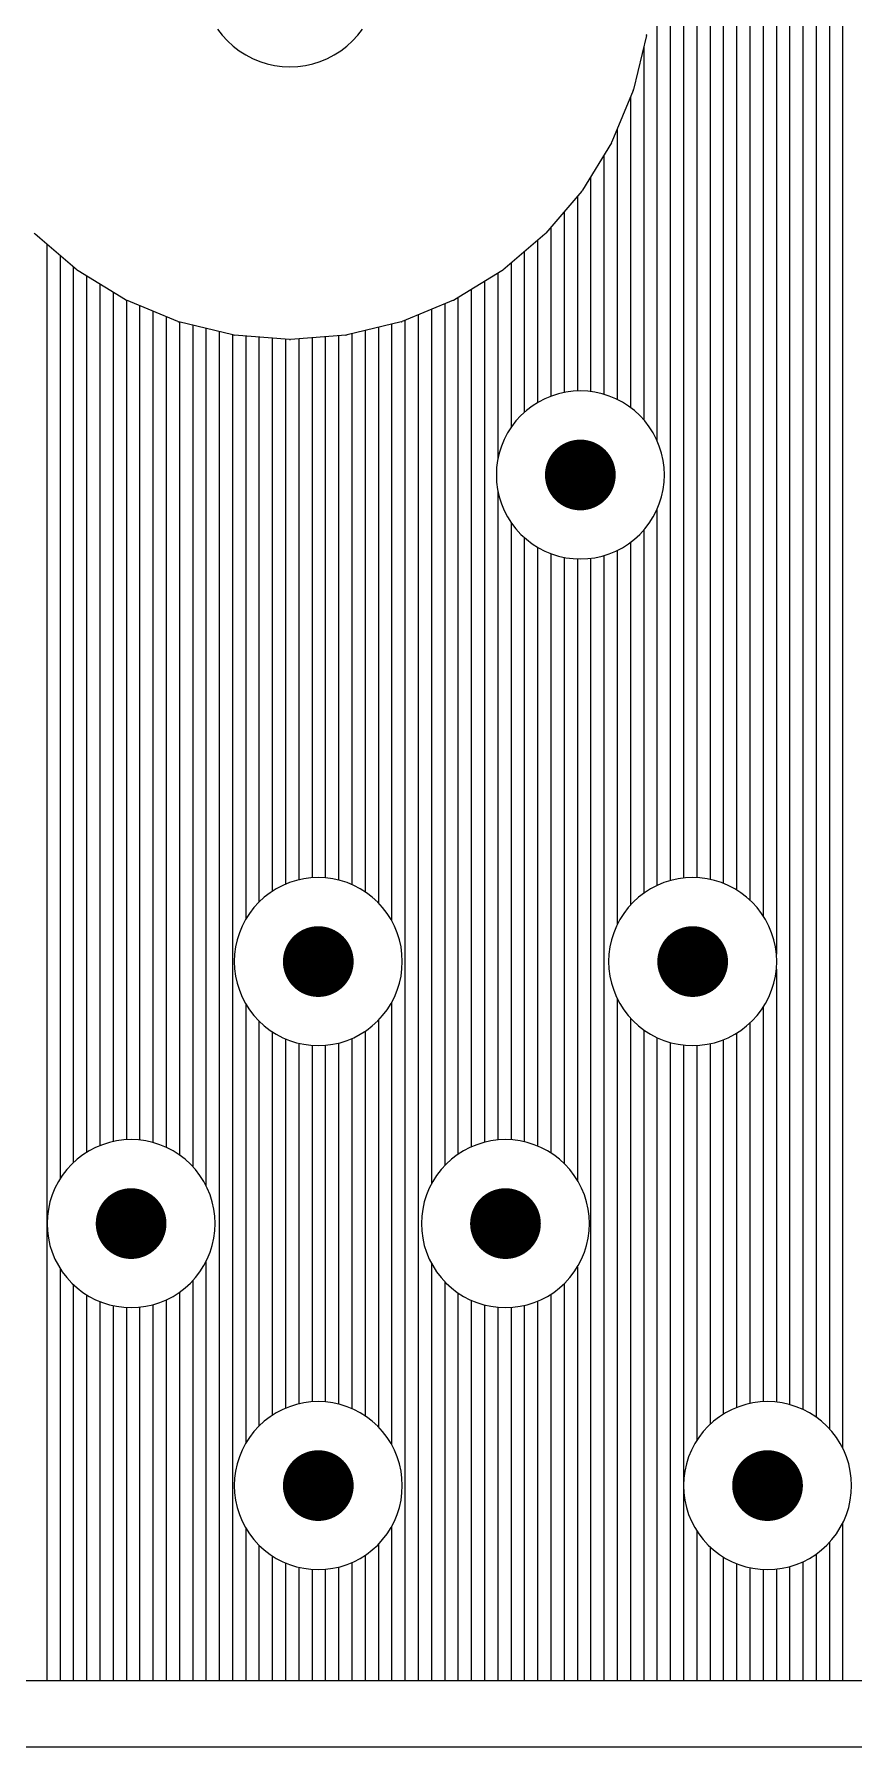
# Model space of a CAD drawing. Extents: x 295 to 953, y 10 to 290.
# Drawn here: x 613.2 to 654.5, y 80.1 to 166.4 of the extents above; entities that cross this region are included whole.
import ezdxf

# ---------------------------------------------------------------- set-up
doc = ezdxf.new("R2010")
doc.units = 0
doc.header["$LTSCALE"] = 5
doc.header["$MEASUREMENT"] = 0
doc.layers.get('0').update_dxf_attribs({"linetype": 'CONTINUOUS', "lineweight": 25})
doc.layers.add('ART003_PHO', color=3, linetype='CONTINUOUS')

msp = doc.modelspace()

# ---------------------------------------------------------------- linework, layer by layer
at = {"const_width": 1.782}
for points in [[(640.743, 145.06, 1), (640.743, 143.278, 1)], [(627.541, 120.543, 1), (627.541, 118.761, 1)], [(646.401, 120.543, 1), (646.401, 118.761, 1)], [(618.112, 107.341, 1), (618.112, 105.559, 1)], [(636.971, 107.341, 1), (636.971, 105.559, 1)], [(627.541, 94.14, 1), (627.541, 92.358, 1)], [(650.173, 94.14, 1), (650.173, 92.358, 1)]]:
    msp.add_lwpolyline(points, format="xyb", close=True, dxfattribs=at)
at = {"layer": 'ART003_PHO', "color": 7}
for p, q in [((652.621, 254.95), (652.621, 96.701)), ((653.289, 254.95), (653.289, 96.112)), ((644.602, 200.552), (644.602, 145.907)), ((651.953, 200.519), (651.953, 97.088)), ((645.27, 199.665), (645.27, 123.73)), ((651.284, 199.646), (651.284, 97.332)), ((645.938, 199.113), (645.938, 123.859)), ((646.607, 198.749), (646.607, 123.879)), ((647.275, 198.524), (647.275, 123.793)), ((649.28, 198.519), (649.28, 122.754)), ((649.948, 198.741), (649.948, 121.96)), ((650.616, 199.1), (650.616, 120.029)), ((647.943, 198.415), (647.943, 123.593)), ((648.611, 198.414), (648.611, 123.261)), ((653.957, 195.031), (653.957, 95.143)), ((622.466, 166.636), (622.703, 166.328)), ((629.528, 166.328), (629.765, 166.636)), ((622.703, 166.328), (622.965, 166.041)), ((622.965, 166.041), (623.252, 165.779)), ((623.252, 165.779), (623.56, 165.542)), ((628.671, 165.542), (628.979, 165.779)), ((628.979, 165.779), (629.266, 166.041)), ((629.266, 166.041), (629.528, 166.328)), ((644.077, 166.317), (643.425, 163.598)), ((643.934, 165.719), (643.934, 146.95)), ((644.077, 166.317), (644.083, 166.346)), ((644.083, 166.346), (644.086, 166.375)), ((623.56, 165.542), (623.888, 165.333)), ((623.888, 165.333), (624.233, 165.154)), ((624.233, 165.154), (624.592, 165.005)), ((624.592, 165.005), (624.963, 164.888)), ((624.963, 164.888), (625.342, 164.804)), ((625.342, 164.804), (625.727, 164.753)), ((626.504, 164.753), (626.889, 164.804)), ((626.889, 164.804), (627.269, 164.888)), ((627.269, 164.888), (627.639, 165.005)), ((627.639, 165.005), (627.998, 165.154)), ((627.998, 165.154), (628.343, 165.333)), ((628.343, 165.333), (628.671, 165.542)), ((625.727, 164.753), (626.116, 164.736)), ((626.116, 164.736), (626.504, 164.753)), ((643.407, 163.543), (642.336, 160.959)), ((643.265, 163.202), (643.265, 147.568)), ((643.407, 163.543), (643.417, 163.57)), ((643.417, 163.57), (643.425, 163.598)), ((642.597, 161.589), (642.597, 147.974)), ((642.31, 160.907), (640.849, 158.523)), ((642.31, 160.907), (642.324, 160.933)), ((642.324, 160.933), (642.336, 160.959)), ((641.929, 160.286), (641.929, 148.232)), ((641.261, 159.195), (641.261, 148.37)), ((640.815, 158.476), (638.999, 156.35)), ((640.592, 158.216), (640.592, 148.399)), ((640.815, 158.476), (640.833, 158.499)), ((640.833, 158.499), (640.849, 158.523)), ((639.924, 157.433), (639.924, 148.322)), ((613.233, 156.35), (613.252, 156.328)), ((613.252, 156.328), (613.274, 156.308)), ((615.4, 154.492), (613.274, 156.308)), ((638.957, 156.308), (636.831, 154.492)), ((638.957, 156.308), (638.979, 156.328)), ((638.979, 156.328), (638.999, 156.35)), ((639.256, 156.651), (639.256, 148.132)), ((613.862, 155.806), (613.862, 83.433)), ((637.919, 155.422), (637.919, 147.322)), ((638.588, 155.993), (638.588, 147.812)), ((614.531, 155.235), (614.531, 108.706)), ((615.199, 154.664), (615.199, 109.521)), ((615.4, 154.492), (615.423, 154.474)), ((615.423, 154.474), (615.447, 154.458)), ((617.832, 152.997), (615.447, 154.458)), ((636.784, 154.458), (634.4, 152.997)), ((636.784, 154.458), (636.808, 154.474)), ((636.808, 154.474), (636.831, 154.492)), ((637.251, 154.851), (637.251, 146.561)), ((615.867, 154.201), (615.867, 110.038)), ((616.535, 153.791), (616.535, 110.378)), ((635.915, 153.925), (635.915, 110.549)), ((636.583, 154.335), (636.583, 144.948)), ((617.204, 153.382), (617.204, 110.584)), ((617.832, 152.997), (617.857, 152.983)), ((617.857, 152.983), (617.883, 152.971)), ((617.872, 152.976), (617.872, 110.676)), ((620.467, 151.901), (617.883, 152.971)), ((634.348, 152.971), (631.764, 151.901)), ((633.91, 152.789), (633.91, 109.373)), ((634.348, 152.971), (634.374, 152.983)), ((634.374, 152.983), (634.4, 152.997)), ((634.578, 153.106), (634.578, 109.941)), ((635.246, 153.516), (635.246, 110.315)), ((618.54, 152.699), (618.54, 110.661)), ((619.208, 152.422), (619.208, 110.538)), ((619.877, 152.145), (619.877, 110.297)), ((620.467, 151.901), (620.494, 151.89)), ((620.494, 151.89), (620.522, 151.883)), ((623.241, 151.23), (620.522, 151.883)), ((620.545, 151.877), (620.545, 109.913)), ((631.709, 151.883), (628.99, 151.23)), ((631.709, 151.883), (631.737, 151.89)), ((631.737, 151.89), (631.764, 151.901)), ((631.905, 151.959), (631.905, 83.433)), ((632.573, 152.236), (632.573, 83.433)), ((633.242, 152.513), (633.242, 108.451)), ((621.213, 151.717), (621.213, 109.33)), ((621.881, 151.556), (621.881, 108.374)), ((622.55, 151.396), (622.55, 83.433)), ((623.218, 151.235), (623.218, 83.433)), ((623.241, 151.23), (623.27, 151.224)), ((623.27, 151.224), (623.299, 151.221)), ((626.087, 151.001), (623.299, 151.221)), ((623.886, 151.174), (623.886, 121.786)), ((624.554, 151.122), (624.554, 122.65)), ((625.223, 151.069), (625.223, 123.192)), ((625.891, 151.017), (625.891, 123.549)), ((626.087, 151.001), (626.116, 151)), ((626.116, 151), (626.145, 151.001)), ((628.932, 151.221), (626.145, 151.001)), ((626.559, 151.034), (626.559, 123.769)), ((627.227, 151.087), (627.227, 123.872)), ((627.896, 151.139), (627.896, 123.869)), ((628.564, 151.192), (628.564, 123.759)), ((628.932, 151.221), (628.961, 151.224)), ((628.961, 151.224), (628.99, 151.23)), ((629.232, 151.288), (629.232, 123.532)), ((629.9, 151.448), (629.9, 123.166)), ((630.569, 151.609), (630.569, 122.609)), ((631.237, 151.769), (631.237, 121.714)), ((638.315, 147.636), (638.022, 147.411)), ((638.315, 147.636), (638.022, 147.411)), ((638.627, 147.834), (638.315, 147.636)), ((638.627, 147.834), (638.315, 147.636)), ((638.954, 148.005), (638.627, 147.834)), ((638.954, 148.005), (638.627, 147.834)), ((639.295, 148.146), (638.954, 148.005)), ((639.295, 148.146), (638.954, 148.005)), ((639.648, 148.257), (639.295, 148.146)), ((639.648, 148.257), (639.295, 148.146)), ((640.008, 148.337), (639.648, 148.257)), ((640.008, 148.337), (639.648, 148.257)), ((640.374, 148.385), (640.008, 148.337)), ((640.374, 148.385), (640.008, 148.337)), ((640.743, 148.402), (640.374, 148.385)), ((640.743, 148.402), (640.374, 148.385)), ((641.112, 148.385), (640.743, 148.402)), ((641.112, 148.385), (640.743, 148.402)), ((641.478, 148.337), (641.112, 148.385)), ((641.478, 148.337), (641.112, 148.385)), ((641.838, 148.257), (641.478, 148.337)), ((641.838, 148.257), (641.478, 148.337)), ((642.19, 148.146), (641.838, 148.257)), ((642.19, 148.146), (641.838, 148.257)), ((642.532, 148.005), (642.19, 148.146)), ((642.532, 148.005), (642.19, 148.146)), ((642.859, 147.834), (642.532, 148.005)), ((642.859, 147.834), (642.532, 148.005)), ((643.17, 147.636), (642.859, 147.834)), ((643.17, 147.636), (642.859, 147.834)), ((643.463, 147.411), (643.17, 147.636)), ((643.463, 147.411), (643.17, 147.636)), ((637.501, 146.89), (637.276, 146.597)), ((637.501, 146.89), (637.276, 146.597)), ((637.75, 147.162), (637.501, 146.89)), ((637.75, 147.162), (637.501, 146.89)), ((638.022, 147.411), (637.75, 147.162)), ((638.022, 147.411), (637.75, 147.162)), ((643.736, 147.162), (643.463, 147.411)), ((643.736, 147.162), (643.463, 147.411)), ((643.985, 146.89), (643.736, 147.162)), ((643.985, 146.89), (643.736, 147.162)), ((644.21, 146.597), (643.985, 146.89)), ((644.21, 146.597), (643.985, 146.89)), ((636.907, 145.958), (636.766, 145.617)), ((636.907, 145.958), (636.766, 145.617)), ((637.078, 146.285), (636.907, 145.958)), ((637.078, 146.285), (636.907, 145.958)), ((637.276, 146.597), (637.078, 146.285)), ((637.276, 146.597), (637.078, 146.285)), ((644.408, 146.285), (644.21, 146.597)), ((644.408, 146.285), (644.21, 146.597)), ((644.579, 145.958), (644.408, 146.285)), ((644.579, 145.958), (644.408, 146.285)), ((644.72, 145.617), (644.579, 145.958)), ((644.72, 145.617), (644.579, 145.958)), ((636.655, 145.265), (636.575, 144.904)), ((636.655, 145.265), (636.575, 144.904)), ((636.766, 145.617), (636.655, 145.265)), ((636.766, 145.617), (636.655, 145.265)), ((644.831, 145.265), (644.72, 145.617)), ((644.831, 145.265), (644.72, 145.617)), ((644.911, 144.904), (644.831, 145.265)), ((644.911, 144.904), (644.831, 145.265)), ((636.527, 144.538), (636.511, 144.169)), ((636.527, 144.538), (636.511, 144.169)), ((636.511, 144.169), (636.527, 143.8)), ((636.511, 144.169), (636.527, 143.8)), ((636.575, 144.904), (636.527, 144.538)), ((636.575, 144.904), (636.527, 144.538)), ((644.959, 144.538), (644.911, 144.904)), ((644.959, 144.538), (644.911, 144.904)), ((644.975, 144.169), (644.959, 144.538)), ((644.975, 144.169), (644.959, 144.538)), ((644.959, 143.8), (644.975, 144.169)), ((644.959, 143.8), (644.975, 144.169)), ((636.527, 143.8), (636.575, 143.434)), ((636.527, 143.8), (636.575, 143.434)), ((636.575, 143.434), (636.655, 143.074)), ((636.575, 143.434), (636.655, 143.074)), ((636.583, 143.39), (636.583, 110.665)), ((644.831, 143.074), (644.911, 143.434)), ((644.831, 143.074), (644.911, 143.434)), ((644.911, 143.434), (644.959, 143.8)), ((644.911, 143.434), (644.959, 143.8)), ((636.655, 143.074), (636.766, 142.722)), ((636.655, 143.074), (636.766, 142.722)), ((636.766, 142.722), (636.907, 142.381)), ((636.766, 142.722), (636.907, 142.381)), ((636.907, 142.381), (637.078, 142.053)), ((636.907, 142.381), (637.078, 142.053)), ((644.408, 142.053), (644.579, 142.381)), ((644.408, 142.053), (644.579, 142.381)), ((644.579, 142.381), (644.72, 142.722)), ((644.579, 142.381), (644.72, 142.722)), ((644.602, 142.431), (644.602, 123.483)), ((644.72, 142.722), (644.831, 143.074)), ((644.72, 142.722), (644.831, 143.074)), ((637.078, 142.053), (637.276, 141.742)), ((637.078, 142.053), (637.276, 141.742)), ((637.251, 141.778), (637.251, 110.673)), ((637.276, 141.742), (637.501, 141.449)), ((637.276, 141.742), (637.501, 141.449)), ((643.985, 141.449), (644.21, 141.742)), ((643.985, 141.449), (644.21, 141.742)), ((644.21, 141.742), (644.408, 142.053)), ((644.21, 141.742), (644.408, 142.053)), ((637.501, 141.449), (637.75, 141.176)), ((637.501, 141.449), (637.75, 141.176)), ((637.75, 141.176), (638.022, 140.927)), ((637.75, 141.176), (638.022, 140.927)), ((637.919, 141.016), (637.919, 110.575)), ((638.022, 140.927), (638.315, 140.702)), ((638.022, 140.927), (638.315, 140.702)), ((638.315, 140.702), (638.627, 140.504)), ((638.315, 140.702), (638.627, 140.504)), ((642.859, 140.504), (643.17, 140.702)), ((642.859, 140.504), (643.17, 140.702)), ((643.17, 140.702), (643.463, 140.927)), ((643.17, 140.702), (643.463, 140.927)), ((643.265, 140.771), (643.265, 122.495)), ((643.463, 140.927), (643.736, 141.176)), ((643.463, 140.927), (643.736, 141.176)), ((643.736, 141.176), (643.985, 141.449)), ((643.736, 141.176), (643.985, 141.449)), ((643.934, 141.389), (643.934, 123.091)), ((638.588, 140.527), (638.588, 110.362)), ((638.627, 140.504), (638.954, 140.333)), ((638.627, 140.504), (638.954, 140.333)), ((638.954, 140.333), (639.295, 140.192)), ((638.954, 140.333), (639.295, 140.192)), ((639.256, 140.207), (639.256, 110.013)), ((639.295, 140.192), (639.648, 140.081)), ((639.295, 140.192), (639.648, 140.081)), ((639.648, 140.081), (640.008, 140.001)), ((639.648, 140.081), (640.008, 140.001)), ((639.924, 140.017), (639.924, 109.482)), ((640.008, 140.001), (640.374, 139.953)), ((640.008, 140.001), (640.374, 139.953)), ((640.374, 139.953), (640.743, 139.937)), ((640.374, 139.953), (640.743, 139.937)), ((640.592, 139.94), (640.592, 108.641)), ((640.743, 139.937), (641.112, 139.953)), ((640.743, 139.937), (641.112, 139.953)), ((641.112, 139.953), (641.478, 140.001)), ((641.112, 139.953), (641.478, 140.001)), ((641.261, 139.969), (641.261, 83.433)), ((641.478, 140.001), (641.838, 140.081)), ((641.478, 140.001), (641.838, 140.081)), ((641.838, 140.081), (642.19, 140.192)), ((641.838, 140.081), (642.19, 140.192)), ((641.929, 140.106), (641.929, 83.433)), ((642.19, 140.192), (642.532, 140.333)), ((642.19, 140.192), (642.532, 140.333)), ((642.532, 140.333), (642.859, 140.504)), ((642.532, 140.333), (642.859, 140.504)), ((642.597, 140.365), (642.597, 121.508)), ((625.753, 123.488), (625.425, 123.317)), ((625.753, 123.488), (625.425, 123.317)), ((626.094, 123.629), (625.753, 123.488)), ((626.094, 123.629), (625.753, 123.488)), ((626.446, 123.74), (626.094, 123.629)), ((626.446, 123.74), (626.094, 123.629)), ((626.806, 123.82), (626.446, 123.74)), ((626.806, 123.82), (626.446, 123.74)), ((627.172, 123.868), (626.806, 123.82)), ((627.172, 123.868), (626.806, 123.82)), ((627.541, 123.884), (627.172, 123.868)), ((627.541, 123.884), (627.172, 123.868)), ((627.91, 123.868), (627.541, 123.884)), ((627.91, 123.868), (627.541, 123.884)), ((628.276, 123.82), (627.91, 123.868)), ((628.276, 123.82), (627.91, 123.868)), ((628.637, 123.74), (628.276, 123.82)), ((628.637, 123.74), (628.276, 123.82)), ((628.989, 123.629), (628.637, 123.74)), ((628.989, 123.629), (628.637, 123.74)), ((629.33, 123.488), (628.989, 123.629)), ((629.33, 123.488), (628.989, 123.629)), ((629.657, 123.317), (629.33, 123.488)), ((629.657, 123.317), (629.33, 123.488)), ((644.612, 123.488), (644.285, 123.317)), ((644.612, 123.488), (644.285, 123.317)), ((644.953, 123.629), (644.612, 123.488)), ((644.953, 123.629), (644.612, 123.488)), ((645.305, 123.74), (644.953, 123.629)), ((645.305, 123.74), (644.953, 123.629)), ((645.666, 123.82), (645.305, 123.74)), ((645.666, 123.82), (645.305, 123.74)), ((646.032, 123.868), (645.666, 123.82)), ((646.032, 123.868), (645.666, 123.82)), ((646.401, 123.884), (646.032, 123.868)), ((646.401, 123.884), (646.032, 123.868)), ((646.77, 123.868), (646.401, 123.884)), ((646.77, 123.868), (646.401, 123.884)), ((647.136, 123.82), (646.77, 123.868)), ((647.136, 123.82), (646.77, 123.868)), ((647.496, 123.74), (647.136, 123.82)), ((647.496, 123.74), (647.136, 123.82)), ((647.848, 123.629), (647.496, 123.74)), ((647.848, 123.629), (647.496, 123.74)), ((648.189, 123.488), (647.848, 123.629)), ((648.189, 123.488), (647.848, 123.629)), ((648.517, 123.317), (648.189, 123.488)), ((648.517, 123.317), (648.189, 123.488)), ((624.549, 122.645), (624.299, 122.372)), ((624.549, 122.645), (624.299, 122.372)), ((624.821, 122.894), (624.549, 122.645)), ((624.821, 122.894), (624.549, 122.645)), ((625.114, 123.119), (624.821, 122.894)), ((625.114, 123.119), (624.821, 122.894)), ((625.425, 123.317), (625.114, 123.119)), ((625.425, 123.317), (625.114, 123.119)), ((629.969, 123.119), (629.657, 123.317)), ((629.969, 123.119), (629.657, 123.317)), ((630.262, 122.894), (629.969, 123.119)), ((630.262, 122.894), (629.969, 123.119)), ((630.534, 122.645), (630.262, 122.894)), ((630.534, 122.645), (630.262, 122.894)), ((630.783, 122.372), (630.534, 122.645)), ((630.783, 122.372), (630.534, 122.645)), ((643.408, 122.645), (643.159, 122.372)), ((643.408, 122.645), (643.159, 122.372)), ((643.68, 122.894), (643.408, 122.645)), ((643.68, 122.894), (643.408, 122.645)), ((643.973, 123.119), (643.68, 122.894)), ((643.973, 123.119), (643.68, 122.894)), ((644.285, 123.317), (643.973, 123.119)), ((644.285, 123.317), (643.973, 123.119)), ((648.828, 123.119), (648.517, 123.317)), ((648.828, 123.119), (648.517, 123.317)), ((649.121, 122.894), (648.828, 123.119)), ((649.121, 122.894), (648.828, 123.119)), ((649.393, 122.645), (649.121, 122.894)), ((649.393, 122.645), (649.121, 122.894)), ((649.643, 122.372), (649.393, 122.645)), ((649.643, 122.372), (649.393, 122.645)), ((623.876, 121.768), (623.705, 121.44)), ((623.876, 121.768), (623.705, 121.44)), ((624.074, 122.079), (623.876, 121.768)), ((624.074, 122.079), (623.876, 121.768)), ((624.299, 122.372), (624.074, 122.079)), ((624.299, 122.372), (624.074, 122.079)), ((631.008, 122.079), (630.783, 122.372)), ((631.008, 122.079), (630.783, 122.372)), ((631.207, 121.768), (631.008, 122.079)), ((631.207, 121.768), (631.008, 122.079)), ((631.377, 121.44), (631.207, 121.768)), ((631.377, 121.44), (631.207, 121.768)), ((642.735, 121.768), (642.565, 121.44)), ((642.735, 121.768), (642.565, 121.44)), ((642.934, 122.079), (642.735, 121.768)), ((642.934, 122.079), (642.735, 121.768)), ((643.159, 122.372), (642.934, 122.079)), ((643.159, 122.372), (642.934, 122.079)), ((649.868, 122.079), (649.643, 122.372)), ((649.868, 122.079), (649.643, 122.372)), ((650.066, 121.768), (649.868, 122.079)), ((650.066, 121.768), (649.868, 122.079)), ((650.237, 121.44), (650.066, 121.768)), ((650.237, 121.44), (650.066, 121.768)), ((623.564, 121.099), (623.453, 120.747)), ((623.564, 121.099), (623.453, 120.747)), ((623.705, 121.44), (623.564, 121.099)), ((623.705, 121.44), (623.564, 121.099)), ((631.518, 121.099), (631.377, 121.44)), ((631.518, 121.099), (631.377, 121.44)), ((631.629, 120.747), (631.518, 121.099)), ((631.629, 120.747), (631.518, 121.099)), ((642.424, 121.099), (642.313, 120.747)), ((642.424, 121.099), (642.313, 120.747)), ((642.565, 121.44), (642.424, 121.099)), ((642.565, 121.44), (642.424, 121.099)), ((650.378, 121.099), (650.237, 121.44)), ((650.378, 121.099), (650.237, 121.44)), ((650.489, 120.747), (650.378, 121.099)), ((650.489, 120.747), (650.378, 121.099)), ((623.325, 120.021), (623.309, 119.652)), ((623.325, 120.021), (623.309, 119.652)), ((623.373, 120.387), (623.325, 120.021)), ((623.373, 120.387), (623.325, 120.021)), ((623.453, 120.747), (623.373, 120.387)), ((623.453, 120.747), (623.373, 120.387)), ((631.709, 120.387), (631.629, 120.747)), ((631.709, 120.387), (631.629, 120.747)), ((631.757, 120.021), (631.709, 120.387)), ((631.757, 120.021), (631.709, 120.387)), ((631.774, 119.652), (631.757, 120.021)), ((631.774, 119.652), (631.757, 120.021)), ((642.185, 120.021), (642.168, 119.652)), ((642.185, 120.021), (642.168, 119.652)), ((642.233, 120.387), (642.185, 120.021)), ((642.233, 120.387), (642.185, 120.021)), ((642.313, 120.747), (642.233, 120.387)), ((642.313, 120.747), (642.233, 120.387)), ((650.569, 120.387), (650.489, 120.747)), ((650.569, 120.387), (650.489, 120.747)), ((650.617, 120.021), (650.569, 120.387)), ((650.617, 120.021), (650.569, 120.387)), ((650.633, 119.652), (650.617, 120.021)), ((650.633, 119.652), (650.617, 120.021)), ((623.309, 119.652), (623.325, 119.283)), ((623.309, 119.652), (623.325, 119.283)), ((623.325, 119.283), (623.373, 118.917)), ((623.325, 119.283), (623.373, 118.917)), ((631.709, 118.917), (631.757, 119.283)), ((631.709, 118.917), (631.757, 119.283)), ((631.757, 119.283), (631.774, 119.652)), ((631.757, 119.283), (631.774, 119.652)), ((642.168, 119.652), (642.185, 119.283)), ((642.168, 119.652), (642.185, 119.283)), ((642.185, 119.283), (642.233, 118.917)), ((642.185, 119.283), (642.233, 118.917)), ((650.569, 118.917), (650.617, 119.283)), ((650.569, 118.917), (650.617, 119.283)), ((650.616, 119.274), (650.616, 97.458)), ((650.617, 119.283), (650.633, 119.652)), ((650.617, 119.283), (650.633, 119.652)), ((623.373, 118.917), (623.453, 118.556)), ((623.373, 118.917), (623.453, 118.556)), ((623.453, 118.556), (623.564, 118.204)), ((623.453, 118.556), (623.564, 118.204)), ((631.518, 118.204), (631.629, 118.556)), ((631.518, 118.204), (631.629, 118.556)), ((631.629, 118.556), (631.709, 118.917)), ((631.629, 118.556), (631.709, 118.917)), ((642.233, 118.917), (642.313, 118.556)), ((642.233, 118.917), (642.313, 118.556)), ((642.313, 118.556), (642.424, 118.204)), ((642.313, 118.556), (642.424, 118.204)), ((650.378, 118.204), (650.489, 118.556)), ((650.378, 118.204), (650.489, 118.556)), ((650.489, 118.556), (650.569, 118.917)), ((650.489, 118.556), (650.569, 118.917)), ((623.564, 118.204), (623.705, 117.863)), ((623.564, 118.204), (623.705, 117.863)), ((623.705, 117.863), (623.876, 117.536)), ((623.705, 117.863), (623.876, 117.536)), ((623.876, 117.536), (624.074, 117.224)), ((623.876, 117.536), (624.074, 117.224)), ((623.886, 117.518), (623.886, 95.382)), ((631.008, 117.224), (631.207, 117.536)), ((631.008, 117.224), (631.207, 117.536)), ((631.207, 117.536), (631.377, 117.863)), ((631.207, 117.536), (631.377, 117.863)), ((631.237, 117.589), (631.237, 95.311)), ((631.377, 117.863), (631.518, 118.204)), ((631.377, 117.863), (631.518, 118.204)), ((642.424, 118.204), (642.565, 117.863)), ((642.424, 118.204), (642.565, 117.863)), ((642.565, 117.863), (642.735, 117.536)), ((642.565, 117.863), (642.735, 117.536)), ((642.597, 117.796), (642.597, 83.433)), ((642.735, 117.536), (642.934, 117.224)), ((642.735, 117.536), (642.934, 117.224)), ((649.868, 117.224), (650.066, 117.536)), ((649.868, 117.224), (650.066, 117.536)), ((650.066, 117.536), (650.237, 117.863)), ((650.066, 117.536), (650.237, 117.863)), ((650.237, 117.863), (650.378, 118.204)), ((650.237, 117.863), (650.378, 118.204)), ((624.074, 117.224), (624.299, 116.931)), ((624.074, 117.224), (624.299, 116.931)), ((624.299, 116.931), (624.549, 116.659)), ((624.299, 116.931), (624.549, 116.659)), ((624.549, 116.659), (624.821, 116.41)), ((624.549, 116.659), (624.821, 116.41)), ((624.554, 116.653), (624.554, 96.247)), ((630.262, 116.41), (630.534, 116.659)), ((630.262, 116.41), (630.534, 116.659)), ((630.534, 116.659), (630.783, 116.931)), ((630.534, 116.659), (630.783, 116.931)), ((630.569, 116.694), (630.569, 96.206)), ((630.783, 116.931), (631.008, 117.224)), ((630.783, 116.931), (631.008, 117.224)), ((642.934, 117.224), (643.159, 116.931)), ((642.934, 117.224), (643.159, 116.931)), ((643.159, 116.931), (643.408, 116.659)), ((643.159, 116.931), (643.408, 116.659)), ((643.265, 116.809), (643.265, 83.433)), ((643.408, 116.659), (643.68, 116.41)), ((643.408, 116.659), (643.68, 116.41)), ((649.121, 116.41), (649.393, 116.659)), ((649.121, 116.41), (649.393, 116.659)), ((649.28, 116.55), (649.28, 97.386)), ((649.393, 116.659), (649.643, 116.931)), ((649.393, 116.659), (649.643, 116.931)), ((649.643, 116.931), (649.868, 117.224)), ((649.643, 116.931), (649.868, 117.224)), ((649.948, 117.343), (649.948, 97.475)), ((624.821, 116.41), (625.114, 116.185)), ((624.821, 116.41), (625.114, 116.185)), ((625.114, 116.185), (625.425, 115.987)), ((625.114, 116.185), (625.425, 115.987)), ((625.223, 116.111), (625.223, 96.789)), ((625.425, 115.987), (625.753, 115.816)), ((625.425, 115.987), (625.753, 115.816)), ((625.753, 115.816), (626.094, 115.675)), ((625.753, 115.816), (626.094, 115.675)), ((625.891, 115.755), (625.891, 97.146)), ((626.094, 115.675), (626.446, 115.564)), ((626.094, 115.675), (626.446, 115.564)), ((628.637, 115.564), (628.989, 115.675)), ((628.637, 115.564), (628.989, 115.675)), ((628.989, 115.675), (629.33, 115.816)), ((628.989, 115.675), (629.33, 115.816)), ((629.232, 115.772), (629.232, 97.128)), ((629.33, 115.816), (629.657, 115.987)), ((629.33, 115.816), (629.657, 115.987)), ((629.657, 115.987), (629.969, 116.185)), ((629.657, 115.987), (629.969, 116.185)), ((629.9, 116.138), (629.9, 96.762)), ((629.969, 116.185), (630.262, 116.41)), ((629.969, 116.185), (630.262, 116.41)), ((643.68, 116.41), (643.973, 116.185)), ((643.68, 116.41), (643.973, 116.185)), ((643.934, 116.213), (643.934, 83.433)), ((643.973, 116.185), (644.285, 115.987)), ((643.973, 116.185), (644.285, 115.987)), ((644.285, 115.987), (644.612, 115.816)), ((644.285, 115.987), (644.612, 115.816)), ((644.602, 115.821), (644.602, 83.433)), ((644.612, 115.816), (644.953, 115.675)), ((644.612, 115.816), (644.953, 115.675)), ((644.953, 115.675), (645.305, 115.564)), ((644.953, 115.675), (645.305, 115.564)), ((647.496, 115.564), (647.848, 115.675)), ((647.496, 115.564), (647.848, 115.675)), ((647.848, 115.675), (648.189, 115.816)), ((647.848, 115.675), (648.189, 115.816)), ((647.943, 115.711), (647.943, 96.846)), ((648.189, 115.816), (648.517, 115.987)), ((648.189, 115.816), (648.517, 115.987)), ((648.517, 115.987), (648.828, 116.185)), ((648.517, 115.987), (648.828, 116.185)), ((648.611, 116.043), (648.611, 97.182)), ((648.828, 116.185), (649.121, 116.41)), ((648.828, 116.185), (649.121, 116.41)), ((626.446, 115.564), (626.806, 115.484)), ((626.446, 115.564), (626.806, 115.484)), ((626.559, 115.535), (626.559, 97.365)), ((626.806, 115.484), (627.172, 115.436)), ((626.806, 115.484), (627.172, 115.436)), ((627.172, 115.436), (627.541, 115.42)), ((627.172, 115.436), (627.541, 115.42)), ((627.227, 115.431), (627.227, 97.469)), ((627.541, 115.42), (627.91, 115.436)), ((627.541, 115.42), (627.91, 115.436)), ((627.896, 115.434), (627.896, 97.466)), ((627.91, 115.436), (628.276, 115.484)), ((627.91, 115.436), (628.276, 115.484)), ((628.276, 115.484), (628.637, 115.564)), ((628.276, 115.484), (628.637, 115.564)), ((628.564, 115.545), (628.564, 97.355)), ((645.27, 115.573), (645.27, 83.433)), ((645.305, 115.564), (645.666, 115.484)), ((645.305, 115.564), (645.666, 115.484)), ((645.666, 115.484), (646.032, 115.436)), ((645.666, 115.484), (646.032, 115.436)), ((645.938, 115.445), (645.938, 83.433)), ((646.032, 115.436), (646.401, 115.42)), ((646.032, 115.436), (646.401, 115.42)), ((646.401, 115.42), (646.77, 115.436)), ((646.401, 115.42), (646.77, 115.436)), ((646.607, 115.425), (646.607, 95.528)), ((646.77, 115.436), (647.136, 115.484)), ((646.77, 115.436), (647.136, 115.484)), ((647.136, 115.484), (647.496, 115.564)), ((647.136, 115.484), (647.496, 115.564)), ((647.275, 115.511), (647.275, 96.333)), ((617.016, 110.538), (616.664, 110.427)), ((617.016, 110.538), (616.664, 110.427)), ((617.377, 110.618), (617.016, 110.538)), ((617.377, 110.618), (617.016, 110.538)), ((617.743, 110.666), (617.377, 110.618)), ((617.743, 110.666), (617.377, 110.618)), ((618.112, 110.683), (617.743, 110.666)), ((618.112, 110.683), (617.743, 110.666)), ((618.48, 110.666), (618.112, 110.683)), ((618.48, 110.666), (618.112, 110.683)), ((618.846, 110.618), (618.48, 110.666)), ((618.846, 110.618), (618.48, 110.666)), ((619.207, 110.538), (618.846, 110.618)), ((619.207, 110.538), (618.846, 110.618)), ((619.559, 110.427), (619.207, 110.538)), ((619.559, 110.427), (619.207, 110.538)), ((635.876, 110.538), (635.523, 110.427)), ((635.876, 110.538), (635.523, 110.427)), ((636.236, 110.618), (635.876, 110.538)), ((636.236, 110.618), (635.876, 110.538)), ((636.602, 110.666), (636.236, 110.618)), ((636.602, 110.666), (636.236, 110.618)), ((636.971, 110.683), (636.602, 110.666)), ((636.971, 110.683), (636.602, 110.666)), ((637.34, 110.666), (636.971, 110.683)), ((637.34, 110.666), (636.971, 110.683)), ((637.706, 110.618), (637.34, 110.666)), ((637.706, 110.618), (637.34, 110.666)), ((638.066, 110.538), (637.706, 110.618)), ((638.066, 110.538), (637.706, 110.618)), ((638.419, 110.427), (638.066, 110.538)), ((638.419, 110.427), (638.066, 110.538)), ((615.391, 109.692), (615.119, 109.443)), ((615.391, 109.692), (615.119, 109.443)), ((615.684, 109.917), (615.391, 109.692)), ((615.684, 109.917), (615.391, 109.692)), ((615.995, 110.115), (615.684, 109.917)), ((615.995, 110.115), (615.684, 109.917)), ((616.323, 110.286), (615.995, 110.115)), ((616.323, 110.286), (615.995, 110.115)), ((616.664, 110.427), (616.323, 110.286)), ((616.664, 110.427), (616.323, 110.286)), ((619.9, 110.286), (619.559, 110.427)), ((619.9, 110.286), (619.559, 110.427)), ((620.228, 110.115), (619.9, 110.286)), ((620.228, 110.115), (619.9, 110.286)), ((620.539, 109.917), (620.228, 110.115)), ((620.539, 109.917), (620.228, 110.115)), ((620.832, 109.692), (620.539, 109.917)), ((620.832, 109.692), (620.539, 109.917)), ((621.104, 109.443), (620.832, 109.692)), ((621.104, 109.443), (620.832, 109.692)), ((634.251, 109.692), (633.978, 109.443)), ((634.251, 109.692), (633.978, 109.443)), ((634.543, 109.917), (634.251, 109.692)), ((634.543, 109.917), (634.251, 109.692)), ((634.855, 110.115), (634.543, 109.917)), ((634.855, 110.115), (634.543, 109.917)), ((635.182, 110.286), (634.855, 110.115)), ((635.182, 110.286), (634.855, 110.115)), ((635.523, 110.427), (635.182, 110.286)), ((635.523, 110.427), (635.182, 110.286)), ((638.76, 110.286), (638.419, 110.427)), ((638.76, 110.286), (638.419, 110.427)), ((639.087, 110.115), (638.76, 110.286)), ((639.087, 110.115), (638.76, 110.286)), ((639.399, 109.917), (639.087, 110.115)), ((639.399, 109.917), (639.087, 110.115)), ((639.691, 109.692), (639.399, 109.917)), ((639.691, 109.692), (639.399, 109.917)), ((639.964, 109.443), (639.691, 109.692)), ((639.964, 109.443), (639.691, 109.692)), ((614.645, 108.878), (614.446, 108.566)), ((614.645, 108.878), (614.446, 108.566)), ((614.869, 109.171), (614.645, 108.878)), ((614.869, 109.171), (614.645, 108.878)), ((615.119, 109.443), (614.869, 109.171)), ((615.119, 109.443), (614.869, 109.171)), ((621.354, 109.171), (621.104, 109.443)), ((621.354, 109.171), (621.104, 109.443)), ((621.578, 108.878), (621.354, 109.171)), ((621.578, 108.878), (621.354, 109.171)), ((621.777, 108.566), (621.578, 108.878)), ((621.777, 108.566), (621.578, 108.878)), ((633.504, 108.878), (633.306, 108.566)), ((633.504, 108.878), (633.306, 108.566)), ((633.729, 109.171), (633.504, 108.878)), ((633.729, 109.171), (633.504, 108.878)), ((633.978, 109.443), (633.729, 109.171)), ((633.978, 109.443), (633.729, 109.171)), ((640.213, 109.171), (639.964, 109.443)), ((640.213, 109.171), (639.964, 109.443)), ((640.438, 108.878), (640.213, 109.171)), ((640.438, 108.878), (640.213, 109.171)), ((640.636, 108.566), (640.438, 108.878)), ((640.636, 108.566), (640.438, 108.878)), ((614.134, 107.898), (614.023, 107.546)), ((614.134, 107.898), (614.023, 107.546)), ((614.276, 108.239), (614.134, 107.898)), ((614.276, 108.239), (614.134, 107.898)), ((614.446, 108.566), (614.276, 108.239)), ((614.446, 108.566), (614.276, 108.239)), ((621.947, 108.239), (621.777, 108.566)), ((621.947, 108.239), (621.777, 108.566)), ((622.089, 107.898), (621.947, 108.239)), ((622.089, 107.898), (621.947, 108.239)), ((622.2, 107.546), (622.089, 107.898)), ((622.2, 107.546), (622.089, 107.898)), ((632.994, 107.898), (632.883, 107.546)), ((632.994, 107.898), (632.883, 107.546)), ((633.135, 108.239), (632.994, 107.898)), ((633.135, 108.239), (632.994, 107.898)), ((633.306, 108.566), (633.135, 108.239)), ((633.306, 108.566), (633.135, 108.239)), ((640.807, 108.239), (640.636, 108.566)), ((640.807, 108.239), (640.636, 108.566)), ((640.948, 107.898), (640.807, 108.239)), ((640.948, 107.898), (640.807, 108.239)), ((641.059, 107.546), (640.948, 107.898)), ((641.059, 107.546), (640.948, 107.898)), ((613.943, 107.185), (613.895, 106.819)), ((613.943, 107.185), (613.895, 106.819)), ((614.023, 107.546), (613.943, 107.185)), ((614.023, 107.546), (613.943, 107.185)), ((622.28, 107.185), (622.2, 107.546)), ((622.28, 107.185), (622.2, 107.546)), ((622.328, 106.819), (622.28, 107.185)), ((622.328, 106.819), (622.28, 107.185)), ((632.803, 107.185), (632.755, 106.819)), ((632.803, 107.185), (632.755, 106.819)), ((632.883, 107.546), (632.803, 107.185)), ((632.883, 107.546), (632.803, 107.185)), ((641.139, 107.185), (641.059, 107.546)), ((641.139, 107.185), (641.059, 107.546)), ((641.187, 106.819), (641.139, 107.185)), ((641.187, 106.819), (641.139, 107.185)), ((613.895, 106.819), (613.879, 106.45)), ((613.895, 106.819), (613.879, 106.45)), ((613.879, 106.45), (613.895, 106.081)), ((613.879, 106.45), (613.895, 106.081)), ((622.344, 106.45), (622.328, 106.819)), ((622.344, 106.45), (622.328, 106.819)), ((622.328, 106.081), (622.344, 106.45)), ((622.328, 106.081), (622.344, 106.45)), ((632.755, 106.819), (632.739, 106.45)), ((632.755, 106.819), (632.739, 106.45)), ((632.739, 106.45), (632.755, 106.081)), ((632.739, 106.45), (632.755, 106.081)), ((641.203, 106.45), (641.187, 106.819)), ((641.203, 106.45), (641.187, 106.819)), ((641.187, 106.081), (641.203, 106.45)), ((641.187, 106.081), (641.203, 106.45)), ((613.895, 106.081), (613.943, 105.715)), ((613.895, 106.081), (613.943, 105.715)), ((613.943, 105.715), (614.023, 105.355)), ((613.943, 105.715), (614.023, 105.355)), ((614.023, 105.355), (614.134, 105.003)), ((614.023, 105.355), (614.134, 105.003)), ((622.089, 105.003), (622.2, 105.355)), ((622.089, 105.003), (622.2, 105.355)), ((622.2, 105.355), (622.28, 105.715)), ((622.2, 105.355), (622.28, 105.715)), ((622.28, 105.715), (622.328, 106.081)), ((622.28, 105.715), (622.328, 106.081)), ((632.755, 106.081), (632.803, 105.715)), ((632.755, 106.081), (632.803, 105.715)), ((632.803, 105.715), (632.883, 105.355)), ((632.803, 105.715), (632.883, 105.355)), ((632.883, 105.355), (632.994, 105.003)), ((632.883, 105.355), (632.994, 105.003)), ((640.948, 105.003), (641.059, 105.355)), ((640.948, 105.003), (641.059, 105.355)), ((641.059, 105.355), (641.139, 105.715)), ((641.059, 105.355), (641.139, 105.715)), ((641.139, 105.715), (641.187, 106.081)), ((641.139, 105.715), (641.187, 106.081)), ((614.134, 105.003), (614.276, 104.662)), ((614.134, 105.003), (614.276, 104.662)), ((614.276, 104.662), (614.446, 104.334)), ((614.276, 104.662), (614.446, 104.334)), ((621.777, 104.334), (621.947, 104.662)), ((621.777, 104.334), (621.947, 104.662)), ((621.881, 104.527), (621.881, 83.433)), ((621.947, 104.662), (622.089, 105.003)), ((621.947, 104.662), (622.089, 105.003)), ((632.994, 105.003), (633.135, 104.662)), ((632.994, 105.003), (633.135, 104.662)), ((633.135, 104.662), (633.306, 104.334)), ((633.135, 104.662), (633.306, 104.334)), ((633.242, 104.449), (633.242, 83.433)), ((640.636, 104.334), (640.807, 104.662)), ((640.636, 104.334), (640.807, 104.662)), ((640.807, 104.662), (640.948, 105.003)), ((640.807, 104.662), (640.948, 105.003)), ((614.446, 104.334), (614.645, 104.023)), ((614.446, 104.334), (614.645, 104.023)), ((614.531, 104.194), (614.531, 83.433)), ((614.645, 104.023), (614.869, 103.73)), ((614.645, 104.023), (614.869, 103.73)), ((614.869, 103.73), (615.119, 103.457)), ((614.869, 103.73), (615.119, 103.457)), ((621.104, 103.457), (621.354, 103.73)), ((621.104, 103.457), (621.354, 103.73)), ((621.213, 103.571), (621.213, 83.433)), ((621.354, 103.73), (621.578, 104.023)), ((621.354, 103.73), (621.578, 104.023)), ((621.578, 104.023), (621.777, 104.334)), ((621.578, 104.023), (621.777, 104.334)), ((633.306, 104.334), (633.504, 104.023)), ((633.306, 104.334), (633.504, 104.023)), ((633.504, 104.023), (633.729, 103.73)), ((633.504, 104.023), (633.729, 103.73)), ((633.729, 103.73), (633.978, 103.457)), ((633.729, 103.73), (633.978, 103.457)), ((639.964, 103.457), (640.213, 103.73)), ((639.964, 103.457), (640.213, 103.73)), ((640.213, 103.73), (640.438, 104.023)), ((640.213, 103.73), (640.438, 104.023)), ((640.438, 104.023), (640.636, 104.334)), ((640.438, 104.023), (640.636, 104.334)), ((640.592, 104.26), (640.592, 83.433)), ((615.119, 103.457), (615.391, 103.208)), ((615.119, 103.457), (615.391, 103.208)), ((615.199, 103.38), (615.199, 83.433)), ((615.391, 103.208), (615.684, 102.983)), ((615.391, 103.208), (615.684, 102.983)), ((615.684, 102.983), (615.995, 102.785)), ((615.684, 102.983), (615.995, 102.785)), ((615.867, 102.862), (615.867, 83.433)), ((615.995, 102.785), (616.323, 102.614)), ((615.995, 102.785), (616.323, 102.614)), ((619.9, 102.614), (620.228, 102.785)), ((619.9, 102.614), (620.228, 102.785)), ((620.228, 102.785), (620.539, 102.983)), ((620.228, 102.785), (620.539, 102.983)), ((620.539, 102.983), (620.832, 103.208)), ((620.539, 102.983), (620.832, 103.208)), ((620.545, 102.987), (620.545, 83.433)), ((620.832, 103.208), (621.104, 103.457)), ((620.832, 103.208), (621.104, 103.457)), ((633.91, 103.528), (633.91, 83.433)), ((633.978, 103.457), (634.251, 103.208)), ((633.978, 103.457), (634.251, 103.208)), ((634.251, 103.208), (634.543, 102.983)), ((634.251, 103.208), (634.543, 102.983)), ((634.543, 102.983), (634.855, 102.785)), ((634.543, 102.983), (634.855, 102.785)), ((634.578, 102.959), (634.578, 83.433)), ((634.855, 102.785), (635.182, 102.614)), ((634.855, 102.785), (635.182, 102.614)), ((638.76, 102.614), (639.087, 102.785)), ((638.76, 102.614), (639.087, 102.785)), ((639.087, 102.785), (639.399, 102.983)), ((639.087, 102.785), (639.399, 102.983)), ((639.256, 102.888), (639.256, 83.433)), ((639.399, 102.983), (639.691, 103.208)), ((639.399, 102.983), (639.691, 103.208)), ((639.691, 103.208), (639.964, 103.457)), ((639.691, 103.208), (639.964, 103.457)), ((639.924, 103.419), (639.924, 83.433)), ((616.323, 102.614), (616.664, 102.473)), ((616.323, 102.614), (616.664, 102.473)), ((616.535, 102.522), (616.535, 83.433)), ((616.664, 102.473), (617.016, 102.362)), ((616.664, 102.473), (617.016, 102.362)), ((617.016, 102.362), (617.377, 102.282)), ((617.016, 102.362), (617.377, 102.282)), ((617.204, 102.316), (617.204, 83.433)), ((617.377, 102.282), (617.743, 102.234)), ((617.377, 102.282), (617.743, 102.234)), ((617.743, 102.234), (618.112, 102.218)), ((617.743, 102.234), (618.112, 102.218)), ((617.872, 102.225), (617.872, 83.433)), ((618.112, 102.218), (618.48, 102.234)), ((618.112, 102.218), (618.48, 102.234)), ((618.48, 102.234), (618.846, 102.282)), ((618.48, 102.234), (618.846, 102.282)), ((618.54, 102.24), (618.54, 83.433)), ((618.846, 102.282), (619.207, 102.362)), ((618.846, 102.282), (619.207, 102.362)), ((619.207, 102.362), (619.559, 102.473)), ((619.207, 102.362), (619.559, 102.473)), ((619.208, 102.363), (619.208, 83.433)), ((619.559, 102.473), (619.9, 102.614)), ((619.559, 102.473), (619.9, 102.614)), ((619.877, 102.604), (619.877, 83.433)), ((635.182, 102.614), (635.523, 102.473)), ((635.182, 102.614), (635.523, 102.473)), ((635.246, 102.585), (635.246, 83.433)), ((635.523, 102.473), (635.876, 102.362)), ((635.523, 102.473), (635.876, 102.362)), ((635.876, 102.362), (636.236, 102.282)), ((635.876, 102.362), (636.236, 102.282)), ((635.915, 102.352), (635.915, 83.433)), ((636.236, 102.282), (636.602, 102.234)), ((636.236, 102.282), (636.602, 102.234)), ((636.583, 102.236), (636.583, 83.433)), ((636.602, 102.234), (636.971, 102.218)), ((636.602, 102.234), (636.971, 102.218)), ((636.971, 102.218), (637.34, 102.234)), ((636.971, 102.218), (637.34, 102.234)), ((637.251, 102.227), (637.251, 83.433)), ((637.34, 102.234), (637.706, 102.282)), ((637.34, 102.234), (637.706, 102.282)), ((637.706, 102.282), (638.066, 102.362)), ((637.706, 102.282), (638.066, 102.362)), ((637.919, 102.326), (637.919, 83.433)), ((638.066, 102.362), (638.419, 102.473)), ((638.066, 102.362), (638.419, 102.473)), ((638.419, 102.473), (638.76, 102.614)), ((638.419, 102.473), (638.76, 102.614)), ((638.588, 102.539), (638.588, 83.433)), ((625.114, 96.715), (624.821, 96.491)), ((625.114, 96.715), (624.821, 96.491)), ((625.425, 96.914), (625.114, 96.715)), ((625.425, 96.914), (625.114, 96.715)), ((625.753, 97.084), (625.425, 96.914)), ((625.753, 97.084), (625.425, 96.914)), ((626.094, 97.226), (625.753, 97.084)), ((626.094, 97.226), (625.753, 97.084)), ((626.446, 97.337), (626.094, 97.226)), ((626.446, 97.337), (626.094, 97.226)), ((626.806, 97.417), (626.446, 97.337)), ((626.806, 97.417), (626.446, 97.337)), ((627.172, 97.465), (626.806, 97.417)), ((627.172, 97.465), (626.806, 97.417)), ((627.541, 97.481), (627.172, 97.465)), ((627.541, 97.481), (627.172, 97.465)), ((627.91, 97.465), (627.541, 97.481)), ((627.91, 97.465), (627.541, 97.481)), ((628.276, 97.417), (627.91, 97.465)), ((628.276, 97.417), (627.91, 97.465)), ((628.637, 97.337), (628.276, 97.417)), ((628.637, 97.337), (628.276, 97.417)), ((628.989, 97.226), (628.637, 97.337)), ((628.989, 97.226), (628.637, 97.337)), ((629.33, 97.084), (628.989, 97.226)), ((629.33, 97.084), (628.989, 97.226)), ((629.657, 96.914), (629.33, 97.084)), ((629.657, 96.914), (629.33, 97.084)), ((629.969, 96.715), (629.657, 96.914)), ((629.969, 96.715), (629.657, 96.914)), ((630.262, 96.491), (629.969, 96.715)), ((630.262, 96.491), (629.969, 96.715)), ((647.745, 96.715), (647.452, 96.491)), ((647.745, 96.715), (647.452, 96.491)), ((648.057, 96.914), (647.745, 96.715)), ((648.057, 96.914), (647.745, 96.715)), ((648.384, 97.084), (648.057, 96.914)), ((648.384, 97.084), (648.057, 96.914)), ((648.725, 97.226), (648.384, 97.084)), ((648.725, 97.226), (648.384, 97.084)), ((649.077, 97.337), (648.725, 97.226)), ((649.077, 97.337), (648.725, 97.226)), ((649.438, 97.417), (649.077, 97.337)), ((649.438, 97.417), (649.077, 97.337)), ((649.804, 97.465), (649.438, 97.417)), ((649.804, 97.465), (649.438, 97.417)), ((650.173, 97.481), (649.804, 97.465)), ((650.173, 97.481), (649.804, 97.465)), ((650.542, 97.465), (650.173, 97.481)), ((650.542, 97.465), (650.173, 97.481)), ((650.908, 97.417), (650.542, 97.465)), ((650.908, 97.417), (650.542, 97.465)), ((651.268, 97.337), (650.908, 97.417)), ((651.268, 97.337), (650.908, 97.417)), ((651.62, 97.226), (651.268, 97.337)), ((651.62, 97.226), (651.268, 97.337)), ((651.961, 97.084), (651.62, 97.226)), ((651.961, 97.084), (651.62, 97.226)), ((652.289, 96.914), (651.961, 97.084)), ((652.289, 96.914), (651.961, 97.084)), ((652.6, 96.715), (652.289, 96.914)), ((652.6, 96.715), (652.289, 96.914)), ((652.893, 96.491), (652.6, 96.715)), ((652.893, 96.491), (652.6, 96.715)), ((624.299, 95.969), (624.074, 95.676)), ((624.299, 95.969), (624.074, 95.676)), ((624.549, 96.241), (624.299, 95.969)), ((624.549, 96.241), (624.299, 95.969)), ((624.821, 96.491), (624.549, 96.241)), ((624.821, 96.491), (624.549, 96.241)), ((630.534, 96.241), (630.262, 96.491)), ((630.534, 96.241), (630.262, 96.491)), ((630.783, 95.969), (630.534, 96.241)), ((630.783, 95.969), (630.534, 96.241)), ((631.008, 95.676), (630.783, 95.969)), ((631.008, 95.676), (630.783, 95.969)), ((646.931, 95.969), (646.706, 95.676)), ((646.931, 95.969), (646.706, 95.676)), ((647.18, 96.241), (646.931, 95.969)), ((647.18, 96.241), (646.931, 95.969)), ((647.452, 96.491), (647.18, 96.241)), ((647.452, 96.491), (647.18, 96.241)), ((653.165, 96.241), (652.893, 96.491)), ((653.165, 96.241), (652.893, 96.491)), ((653.415, 95.969), (653.165, 96.241)), ((653.415, 95.969), (653.165, 96.241)), ((653.64, 95.676), (653.415, 95.969)), ((653.64, 95.676), (653.415, 95.969)), ((623.705, 95.037), (623.564, 94.696)), ((623.705, 95.037), (623.564, 94.696)), ((623.876, 95.365), (623.705, 95.037)), ((623.876, 95.365), (623.705, 95.037)), ((624.074, 95.676), (623.876, 95.365)), ((624.074, 95.676), (623.876, 95.365)), ((631.207, 95.365), (631.008, 95.676)), ((631.207, 95.365), (631.008, 95.676)), ((631.377, 95.037), (631.207, 95.365)), ((631.377, 95.037), (631.207, 95.365)), ((631.518, 94.696), (631.377, 95.037)), ((631.518, 94.696), (631.377, 95.037)), ((646.337, 95.037), (646.196, 94.696)), ((646.337, 95.037), (646.196, 94.696)), ((646.507, 95.365), (646.337, 95.037)), ((646.507, 95.365), (646.337, 95.037)), ((646.706, 95.676), (646.507, 95.365)), ((646.706, 95.676), (646.507, 95.365)), ((653.838, 95.365), (653.64, 95.676)), ((653.838, 95.365), (653.64, 95.676)), ((654.008, 95.037), (653.838, 95.365)), ((654.008, 95.037), (653.838, 95.365)), ((654.15, 94.696), (654.008, 95.037)), ((654.15, 94.696), (654.008, 95.037)), ((623.453, 94.344), (623.373, 93.983)), ((623.453, 94.344), (623.373, 93.983)), ((623.564, 94.696), (623.453, 94.344)), ((623.564, 94.696), (623.453, 94.344)), ((631.629, 94.344), (631.518, 94.696)), ((631.629, 94.344), (631.518, 94.696)), ((631.709, 93.983), (631.629, 94.344)), ((631.709, 93.983), (631.629, 94.344)), ((646.085, 94.344), (646.005, 93.983)), ((646.085, 94.344), (646.005, 93.983)), ((646.196, 94.696), (646.085, 94.344)), ((646.196, 94.696), (646.085, 94.344)), ((654.261, 94.344), (654.15, 94.696)), ((654.261, 94.344), (654.15, 94.696)), ((654.341, 93.983), (654.261, 94.344)), ((654.341, 93.983), (654.261, 94.344)), ((623.325, 93.617), (623.309, 93.249)), ((623.325, 93.617), (623.309, 93.249)), ((623.309, 93.249), (623.325, 92.88)), ((623.309, 93.249), (623.325, 92.88)), ((623.373, 93.983), (623.325, 93.617)), ((623.373, 93.983), (623.325, 93.617)), ((631.757, 93.617), (631.709, 93.983)), ((631.757, 93.617), (631.709, 93.983)), ((631.774, 93.249), (631.757, 93.617)), ((631.774, 93.249), (631.757, 93.617)), ((631.757, 92.88), (631.774, 93.249)), ((631.757, 92.88), (631.774, 93.249)), ((645.956, 93.617), (645.94, 93.249)), ((645.956, 93.617), (645.94, 93.249)), ((645.94, 93.249), (645.956, 92.88)), ((645.94, 93.249), (645.956, 92.88)), ((646.005, 93.983), (645.956, 93.617)), ((646.005, 93.983), (645.956, 93.617)), ((654.389, 93.617), (654.341, 93.983)), ((654.389, 93.617), (654.341, 93.983)), ((654.405, 93.249), (654.389, 93.617)), ((654.405, 93.249), (654.389, 93.617)), ((654.389, 92.88), (654.405, 93.249)), ((654.389, 92.88), (654.405, 93.249)), ((623.325, 92.88), (623.373, 92.514)), ((623.325, 92.88), (623.373, 92.514)), ((623.373, 92.514), (623.453, 92.153)), ((623.373, 92.514), (623.453, 92.153)), ((631.629, 92.153), (631.709, 92.514)), ((631.629, 92.153), (631.709, 92.514)), ((631.709, 92.514), (631.757, 92.88)), ((631.709, 92.514), (631.757, 92.88)), ((645.956, 92.88), (646.005, 92.514)), ((645.956, 92.88), (646.005, 92.514)), ((646.005, 92.514), (646.085, 92.153)), ((646.005, 92.514), (646.085, 92.153)), ((654.261, 92.153), (654.341, 92.514)), ((654.261, 92.153), (654.341, 92.514)), ((654.341, 92.514), (654.389, 92.88)), ((654.341, 92.514), (654.389, 92.88)), ((623.453, 92.153), (623.564, 91.801)), ((623.453, 92.153), (623.564, 91.801)), ((623.564, 91.801), (623.705, 91.46)), ((623.564, 91.801), (623.705, 91.46)), ((631.377, 91.46), (631.518, 91.801)), ((631.377, 91.46), (631.518, 91.801)), ((631.518, 91.801), (631.629, 92.153)), ((631.518, 91.801), (631.629, 92.153)), ((646.085, 92.153), (646.196, 91.801)), ((646.085, 92.153), (646.196, 91.801)), ((646.196, 91.801), (646.337, 91.46)), ((646.196, 91.801), (646.337, 91.46)), ((654.008, 91.46), (654.15, 91.801)), ((654.008, 91.46), (654.15, 91.801)), ((654.15, 91.801), (654.261, 92.153)), ((654.15, 91.801), (654.261, 92.153)), ((623.705, 91.46), (623.876, 91.132)), ((623.705, 91.46), (623.876, 91.132)), ((623.876, 91.132), (624.074, 90.821)), ((623.876, 91.132), (624.074, 90.821)), ((623.886, 91.115), (623.886, 83.433)), ((624.074, 90.821), (624.299, 90.528)), ((624.074, 90.821), (624.299, 90.528)), ((630.783, 90.528), (631.008, 90.821)), ((630.783, 90.528), (631.008, 90.821)), ((631.008, 90.821), (631.207, 91.132)), ((631.008, 90.821), (631.207, 91.132)), ((631.207, 91.132), (631.377, 91.46)), ((631.207, 91.132), (631.377, 91.46)), ((631.237, 91.186), (631.237, 83.433)), ((646.337, 91.46), (646.507, 91.132)), ((646.337, 91.46), (646.507, 91.132)), ((646.507, 91.132), (646.706, 90.821)), ((646.507, 91.132), (646.706, 90.821)), ((646.607, 90.969), (646.607, 83.433)), ((646.706, 90.821), (646.931, 90.528)), ((646.706, 90.821), (646.931, 90.528)), ((653.415, 90.528), (653.64, 90.821)), ((653.415, 90.528), (653.64, 90.821)), ((653.64, 90.821), (653.838, 91.132)), ((653.64, 90.821), (653.838, 91.132)), ((653.838, 91.132), (654.008, 91.46)), ((653.838, 91.132), (654.008, 91.46)), ((653.957, 91.354), (653.957, 83.433)), ((624.299, 90.528), (624.549, 90.256)), ((624.299, 90.528), (624.549, 90.256)), ((624.549, 90.256), (624.821, 90.006)), ((624.549, 90.256), (624.821, 90.006)), ((624.554, 90.25), (624.554, 83.433)), ((624.821, 90.006), (625.114, 89.782)), ((624.821, 90.006), (625.114, 89.782)), ((625.114, 89.782), (625.425, 89.583)), ((625.114, 89.782), (625.425, 89.583)), ((629.657, 89.583), (629.969, 89.782)), ((629.657, 89.583), (629.969, 89.782)), ((629.9, 89.735), (629.9, 83.433)), ((629.969, 89.782), (630.262, 90.006)), ((629.969, 89.782), (630.262, 90.006)), ((630.262, 90.006), (630.534, 90.256)), ((630.262, 90.006), (630.534, 90.256)), ((630.534, 90.256), (630.783, 90.528)), ((630.534, 90.256), (630.783, 90.528)), ((630.569, 90.291), (630.569, 83.433)), ((646.931, 90.528), (647.18, 90.256)), ((646.931, 90.528), (647.18, 90.256)), ((647.18, 90.256), (647.452, 90.006)), ((647.18, 90.256), (647.452, 90.006)), ((647.275, 90.164), (647.275, 83.433)), ((647.452, 90.006), (647.745, 89.782)), ((647.452, 90.006), (647.745, 89.782)), ((647.745, 89.782), (648.057, 89.583)), ((647.745, 89.782), (648.057, 89.583)), ((652.289, 89.583), (652.6, 89.782)), ((652.289, 89.583), (652.6, 89.782)), ((652.6, 89.782), (652.893, 90.006)), ((652.6, 89.782), (652.893, 90.006)), ((652.621, 89.796), (652.621, 83.433)), ((652.893, 90.006), (653.165, 90.256)), ((652.893, 90.006), (653.165, 90.256)), ((653.165, 90.256), (653.415, 90.528)), ((653.165, 90.256), (653.415, 90.528)), ((653.289, 90.385), (653.289, 83.433)), ((625.223, 89.708), (625.223, 83.433)), ((625.425, 89.583), (625.753, 89.413)), ((625.425, 89.583), (625.753, 89.413)), ((625.753, 89.413), (626.094, 89.271)), ((625.753, 89.413), (626.094, 89.271)), ((625.891, 89.351), (625.891, 83.433)), ((626.094, 89.271), (626.446, 89.16)), ((626.094, 89.271), (626.446, 89.16)), ((626.446, 89.16), (626.806, 89.081)), ((626.446, 89.16), (626.806, 89.081)), ((626.559, 89.132), (626.559, 83.433)), ((626.806, 89.081), (627.172, 89.032)), ((626.806, 89.081), (627.172, 89.032)), ((627.172, 89.032), (627.541, 89.016)), ((627.172, 89.032), (627.541, 89.016)), ((627.227, 89.028), (627.227, 83.433)), ((627.541, 89.016), (627.91, 89.032)), ((627.541, 89.016), (627.91, 89.032)), ((627.896, 89.031), (627.896, 83.433)), ((627.91, 89.032), (628.276, 89.081)), ((627.91, 89.032), (628.276, 89.081)), ((628.276, 89.081), (628.637, 89.16)), ((628.276, 89.081), (628.637, 89.16)), ((628.564, 89.142), (628.564, 83.433)), ((628.637, 89.16), (628.989, 89.271)), ((628.637, 89.16), (628.989, 89.271)), ((628.989, 89.271), (629.33, 89.413)), ((628.989, 89.271), (629.33, 89.413)), ((629.232, 89.369), (629.232, 83.433)), ((629.33, 89.413), (629.657, 89.583)), ((629.33, 89.413), (629.657, 89.583)), ((647.943, 89.651), (647.943, 83.433)), ((648.057, 89.583), (648.384, 89.413)), ((648.057, 89.583), (648.384, 89.413)), ((648.384, 89.413), (648.725, 89.271)), ((648.384, 89.413), (648.725, 89.271)), ((648.611, 89.315), (648.611, 83.433)), ((648.725, 89.271), (649.077, 89.16)), ((648.725, 89.271), (649.077, 89.16)), ((649.077, 89.16), (649.438, 89.081)), ((649.077, 89.16), (649.438, 89.081)), ((649.28, 89.112), (649.28, 83.433)), ((649.438, 89.081), (649.804, 89.032)), ((649.438, 89.081), (649.804, 89.032)), ((649.804, 89.032), (650.173, 89.016)), ((649.804, 89.032), (650.173, 89.016)), ((649.948, 89.022), (649.948, 83.433)), ((650.173, 89.016), (650.542, 89.032)), ((650.173, 89.016), (650.542, 89.032)), ((650.542, 89.032), (650.908, 89.081)), ((650.542, 89.032), (650.908, 89.081)), ((650.616, 89.04), (650.616, 83.433)), ((650.908, 89.081), (651.268, 89.16)), ((650.908, 89.081), (651.268, 89.16)), ((651.268, 89.16), (651.62, 89.271)), ((651.268, 89.16), (651.62, 89.271)), ((651.284, 89.165), (651.284, 83.433)), ((651.62, 89.271), (651.961, 89.413)), ((651.62, 89.271), (651.961, 89.413)), ((651.953, 89.409), (651.953, 83.433)), ((651.961, 89.413), (652.289, 89.583)), ((651.961, 89.413), (652.289, 89.583)), ((548.896, 83.433), (822.136, 83.433)), ((548.896, 80.091), (822.136, 80.091))]:
    msp.add_line(p, q, dxfattribs=at)

doc.saveas('drawing.dxf')
